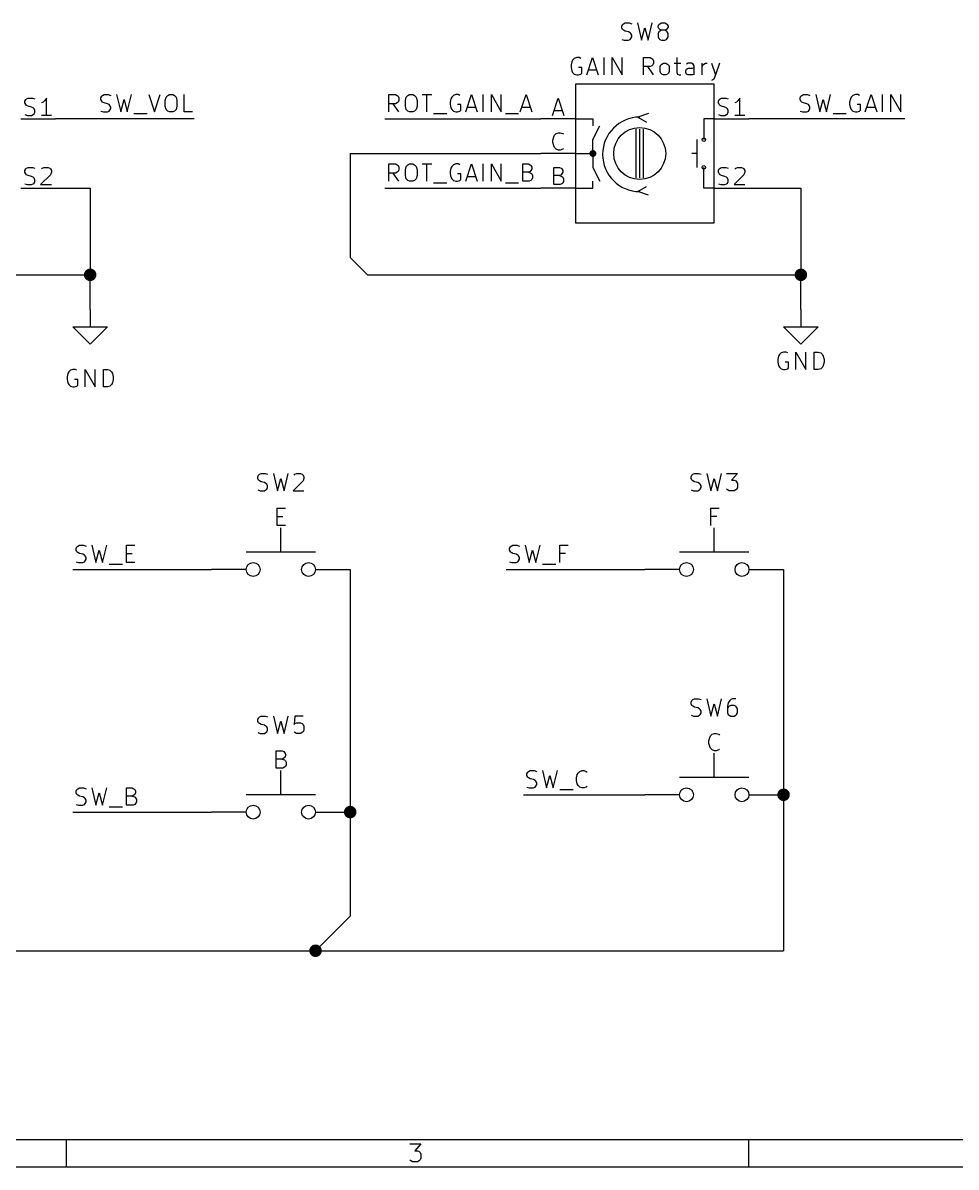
# Model space of a CAD drawing. Extents: x 0.4 to 11.3, y -7.9 to -0.4.
# Drawn here: x 4.206 to 6.898, y -7.874 to -4.573 of the extents above; entities that cross this region are included whole.
import ezdxf

# ---------------------------------------------------------------- set-up
doc = ezdxf.new("R2010")
doc.units = 0
doc.header["$MEASUREMENT"] = 0
for name, color, linetype in [('CYAN2', 4, 'CONTINUOUS'), ('GRAY1', 251, 'CONTINUOUS'), ('GREEN3', 91, 'CONTINUOUS'), ('LYELLOW', 51, 'CONTINUOUS'), ('RED2', 1, 'CONTINUOUS'), ('RED3', 11, 'CONTINUOUS')]:
    doc.layers.add(name, color=color, linetype=linetype)

msp = doc.modelspace()

# ---------------------------------------------------------------- linework, layer by layer
at = {"layer": 'CYAN2', "linetype": 'CONTINUOUS'}
for p, q in [((5.93333, -4.58265), (5.93571, -4.57789)), ((5.93333, -4.58742), (5.93333, -4.58265)), ((5.93571, -4.59218), (5.93333, -4.58742)), ((5.93571, -4.57789), (5.93809, -4.57551)), ((5.93809, -4.57551), (5.94286, -4.57313)), ((5.94286, -4.57313), (5.95476, -4.57313)), ((5.95476, -4.57313), (5.96191, -4.57551)), ((5.97857, -4.57313), (5.99048, -4.62313)), ((5.99048, -4.62313), (6, -4.58742)), ((6, -4.58742), (6.00952, -4.62313)), ((6.00952, -4.62313), (6.02143, -4.57313)), ((6.03809, -4.58265), (6.04047, -4.57789)), ((6.03809, -4.58504), (6.03809, -4.58265)), ((6.04047, -4.5898), (6.03809, -4.58504)), ((6.04047, -4.57789), (6.04285, -4.57551)), ((6.04285, -4.57551), (6.04762, -4.57313)), ((6.04762, -4.57313), (6.05714, -4.57313)), ((6.05714, -4.57313), (6.0619, -4.57551)), ((6.0619, -4.57551), (6.06428, -4.57789)), ((6.06428, -4.57789), (6.06667, -4.58265)), ((6.06667, -4.58504), (6.06428, -4.5898)), ((6.06667, -4.58265), (6.06667, -4.58504)), ((5.93333, -4.62075), (5.94048, -4.62313)), ((5.93809, -4.59456), (5.93571, -4.59218)), ((5.94286, -4.59694), (5.93809, -4.59456)), ((5.95238, -4.59932), (5.94286, -4.59694)), ((5.95714, -4.6017), (5.95238, -4.59932)), ((5.95238, -4.62313), (5.95714, -4.62075)), ((5.95952, -4.60408), (5.95714, -4.6017)), ((5.95714, -4.62075), (5.95952, -4.61837)), ((5.96191, -4.60885), (5.95952, -4.60408)), ((5.95952, -4.61837), (5.96191, -4.61361)), ((5.96191, -4.61361), (5.96191, -4.60885)), ((6.04047, -4.59932), (6.03809, -4.60408)), ((6.03809, -4.60408), (6.03809, -4.61361)), ((6.03809, -4.61361), (6.04047, -4.61837)), ((6.04285, -4.59218), (6.04047, -4.5898)), ((6.04285, -4.59694), (6.04047, -4.59932)), ((6.04047, -4.61837), (6.04285, -4.62075)), ((6.04762, -4.59456), (6.04285, -4.59218)), ((6.04762, -4.59456), (6.04285, -4.59694)), ((6.04285, -4.62075), (6.04762, -4.62313)), ((6.05714, -4.59456), (6.04762, -4.59456)), ((6.0619, -4.59218), (6.05714, -4.59456)), ((6.0619, -4.59694), (6.05714, -4.59456)), ((6.05714, -4.62313), (6.0619, -4.62075)), ((6.06428, -4.5898), (6.0619, -4.59218)), ((6.06428, -4.59932), (6.0619, -4.59694)), ((6.0619, -4.62075), (6.06428, -4.61837)), ((6.06667, -4.60408), (6.06428, -4.59932)), ((6.06428, -4.61837), (6.06667, -4.61361)), ((6.06667, -4.61361), (6.06667, -4.60408)), ((5.94048, -4.62313), (5.95238, -4.62313)), ((6.04762, -4.62313), (6.05714, -4.62313)), ((5.78928, -4.68504), (5.78691, -4.69456)), ((5.79167, -4.68028), (5.78928, -4.68504)), ((5.79643, -4.67551), (5.79167, -4.68028)), ((5.80357, -4.67313), (5.79643, -4.67551)), ((5.81071, -4.67313), (5.80357, -4.67313)), ((5.81548, -4.67551), (5.81071, -4.67313)), ((5.83214, -4.72313), (5.84881, -4.67313)), ((5.84881, -4.67313), (5.86548, -4.72313)), ((5.88214, -4.72313), (5.88214, -4.67313)), ((5.90595, -4.72313), (5.90595, -4.67313)), ((5.90595, -4.67313), (5.93452, -4.72313)), ((5.93452, -4.72313), (5.93452, -4.67313)), ((5.99643, -4.72313), (5.99643, -4.67313)), ((5.99643, -4.67313), (6.01548, -4.67313)), ((6.01548, -4.67313), (6.02024, -4.67551)), ((6.02024, -4.67551), (6.02262, -4.67789)), ((6.02262, -4.67789), (6.025, -4.68265)), ((6.025, -4.68265), (6.025, -4.6898)), ((6.09167, -4.67313), (6.09167, -4.71599)), ((5.78691, -4.69456), (5.78691, -4.7017)), ((5.78691, -4.7017), (5.78928, -4.71122)), ((5.78928, -4.71122), (5.79167, -4.71599)), ((5.79167, -4.71599), (5.79643, -4.72075)), ((5.81785, -4.7017), (5.80833, -4.7017)), ((5.81548, -4.72075), (5.81785, -4.71837)), ((5.81785, -4.71837), (5.81785, -4.7017)), ((5.83691, -4.70885), (5.86071, -4.70885)), ((6.01548, -4.69932), (5.99643, -4.69932)), ((6.025, -4.72313), (6.00833, -4.69932)), ((6.02024, -4.69694), (6.01548, -4.69932)), ((6.02262, -4.69456), (6.02024, -4.69694)), ((6.025, -4.6898), (6.02262, -4.69456)), ((6.04405, -4.69932), (6.04643, -4.69456)), ((6.04405, -4.71361), (6.04405, -4.69932)), ((6.04643, -4.71837), (6.04405, -4.71361)), ((6.04643, -4.69456), (6.04881, -4.69218)), ((6.04881, -4.72075), (6.04643, -4.71837)), ((6.04881, -4.69218), (6.05357, -4.6898)), ((6.05357, -4.6898), (6.06072, -4.6898)), ((6.06072, -4.6898), (6.06548, -4.69218)), ((6.06548, -4.69218), (6.06786, -4.69456)), ((6.06786, -4.71837), (6.06548, -4.72075)), ((6.06786, -4.69456), (6.07024, -4.69932)), ((6.07024, -4.71361), (6.06786, -4.71837)), ((6.07024, -4.69932), (6.07024, -4.71361)), ((6.08452, -4.6898), (6.10357, -4.6898)), ((6.09167, -4.71599), (6.09405, -4.72075)), ((6.11786, -4.71122), (6.12024, -4.70646)), ((6.11786, -4.71599), (6.11786, -4.71122)), ((6.12024, -4.72075), (6.11786, -4.71599)), ((6.125, -4.6898), (6.12024, -4.69218)), ((6.12024, -4.70646), (6.125, -4.70408)), ((6.13452, -4.6898), (6.125, -4.6898)), ((6.125, -4.70408), (6.13691, -4.70408)), ((6.13928, -4.69218), (6.13452, -4.6898)), ((6.13691, -4.70408), (6.14167, -4.7017)), ((6.14167, -4.69694), (6.13928, -4.69218)), ((6.14167, -4.72313), (6.14167, -4.69694)), ((6.16547, -4.72313), (6.16547, -4.6898)), ((6.16547, -4.69932), (6.16785, -4.69456)), ((6.16785, -4.69456), (6.17024, -4.69218)), ((6.17024, -4.69218), (6.175, -4.6898)), ((6.175, -4.6898), (6.17976, -4.6898)), ((6.19167, -4.6898), (6.20357, -4.72313)), ((6.21547, -4.6898), (6.20357, -4.72313)), ((5.79643, -4.72075), (5.80357, -4.72313)), ((5.80357, -4.72313), (5.80833, -4.72313)), ((5.80833, -4.72313), (5.81548, -4.72075)), ((6.05357, -4.72313), (6.04881, -4.72075)), ((6.06072, -4.72313), (6.05357, -4.72313)), ((6.06548, -4.72075), (6.06072, -4.72313)), ((6.09405, -4.72075), (6.09881, -4.72313)), ((6.09881, -4.72313), (6.10357, -4.72313)), ((6.125, -4.72313), (6.12024, -4.72075)), ((6.13691, -4.72313), (6.125, -4.72313)), ((6.14167, -4.72075), (6.13691, -4.72313)), ((6.19643, -4.73742), (6.19167, -4.7398)), ((6.19881, -4.73504), (6.19643, -4.73742)), ((6.20357, -4.72313), (6.19881, -4.73504)), ((6.38571, -5.53504), (6.38333, -5.54456)), ((6.38333, -5.54456), (6.38333, -5.5517)), ((6.38809, -5.53028), (6.38571, -5.53504)), ((6.39286, -5.52551), (6.38809, -5.53028)), ((6.4, -5.52313), (6.39286, -5.52551)), ((6.40714, -5.52313), (6.4, -5.52313)), ((6.41191, -5.52551), (6.40714, -5.52313)), ((6.43571, -5.57313), (6.43571, -5.52313)), ((6.43571, -5.52313), (6.46428, -5.57313)), ((6.46428, -5.57313), (6.46428, -5.52313)), ((6.48809, -5.57313), (6.48809, -5.52313)), ((6.48809, -5.52313), (6.5, -5.52313)), ((6.5, -5.52313), (6.50714, -5.52551)), ((6.50714, -5.52551), (6.51191, -5.53028)), ((6.51191, -5.53028), (6.51429, -5.53504)), ((6.51429, -5.53504), (6.51667, -5.54456)), ((6.51667, -5.54456), (6.51667, -5.5517)), ((4.34286, -5.57551), (4.33809, -5.58028)), ((4.35, -5.57313), (4.34286, -5.57551)), ((4.35714, -5.57313), (4.35, -5.57313)), ((4.36191, -5.57551), (4.35714, -5.57313)), ((4.38571, -5.62313), (4.38571, -5.57313)), ((4.38571, -5.57313), (4.41428, -5.62313)), ((4.41428, -5.62313), (4.41428, -5.57313)), ((4.43809, -5.62313), (4.43809, -5.57313)), ((4.43809, -5.57313), (4.45, -5.57313)), ((4.45, -5.57313), (4.45714, -5.57551)), ((4.45714, -5.57551), (4.46191, -5.58028)), ((6.38333, -5.5517), (6.38571, -5.56122)), ((6.38571, -5.56122), (6.38809, -5.56599)), ((6.38809, -5.56599), (6.39286, -5.57075)), ((6.39286, -5.57075), (6.4, -5.57313)), ((6.4, -5.57313), (6.40476, -5.57313)), ((6.41428, -5.5517), (6.40476, -5.5517)), ((6.40476, -5.57313), (6.41191, -5.57075)), ((6.41191, -5.57075), (6.41428, -5.56837)), ((6.41428, -5.56837), (6.41428, -5.5517)), ((6.5, -5.57313), (6.48809, -5.57313)), ((6.50714, -5.57075), (6.5, -5.57313)), ((6.51191, -5.56599), (6.50714, -5.57075)), ((6.51429, -5.56122), (6.51191, -5.56599)), ((6.51667, -5.5517), (6.51429, -5.56122)), ((4.33571, -5.58504), (4.33333, -5.59456)), ((4.33333, -5.59456), (4.33333, -5.6017)), ((4.33333, -5.6017), (4.33571, -5.61122)), ((4.33809, -5.58028), (4.33571, -5.58504)), ((4.33571, -5.61122), (4.33809, -5.61599)), ((4.36428, -5.6017), (4.35476, -5.6017)), ((4.36428, -5.61837), (4.36428, -5.6017)), ((4.46191, -5.58028), (4.46429, -5.58504)), ((4.46429, -5.61122), (4.46191, -5.61599)), ((4.46429, -5.58504), (4.46667, -5.59456)), ((4.46667, -5.6017), (4.46429, -5.61122)), ((4.46667, -5.59456), (4.46667, -5.6017)), ((4.33809, -5.61599), (4.34286, -5.62075)), ((4.34286, -5.62075), (4.35, -5.62313)), ((4.35, -5.62313), (4.35476, -5.62313)), ((4.35476, -5.62313), (4.36191, -5.62075)), ((4.36191, -5.62075), (4.36428, -5.61837)), ((4.45, -5.62313), (4.43809, -5.62313)), ((4.45714, -5.62075), (4.45, -5.62313)), ((4.46191, -5.61599), (4.45714, -5.62075)), ((4.88571, -5.87789), (4.88809, -5.87551)), ((4.88809, -5.87551), (4.89286, -5.87313)), ((4.89286, -5.87313), (4.90476, -5.87313)), ((4.90476, -5.87313), (4.91191, -5.87551)), ((4.92857, -5.87313), (4.94048, -5.92313)), ((4.95952, -5.92313), (4.97143, -5.87313)), ((4.98809, -5.87789), (4.99047, -5.87551)), ((4.99047, -5.87551), (4.99524, -5.87313)), ((4.99524, -5.87313), (5.00714, -5.87313)), ((5.00714, -5.87313), (5.0119, -5.87551)), ((5.0119, -5.87551), (5.01428, -5.87789)), ((6.13571, -5.87789), (6.13809, -5.87551)), ((6.13809, -5.87551), (6.14286, -5.87313)), ((6.14286, -5.87313), (6.15476, -5.87313)), ((6.15476, -5.87313), (6.16191, -5.87551)), ((6.17857, -5.87313), (6.19048, -5.92313)), ((6.20952, -5.92313), (6.22143, -5.87313)), ((6.23571, -5.87313), (6.26667, -5.87313)), ((6.26667, -5.87313), (6.25, -5.89218)), ((4.88333, -5.88265), (4.88571, -5.87789)), ((4.88333, -5.88742), (4.88333, -5.88265)), ((4.88571, -5.89218), (4.88333, -5.88742)), ((4.88809, -5.89456), (4.88571, -5.89218)), ((4.89286, -5.89694), (4.88809, -5.89456)), ((4.90238, -5.89932), (4.89286, -5.89694)), ((4.90714, -5.9017), (4.90238, -5.89932)), ((4.90952, -5.90408), (4.90714, -5.9017)), ((4.91191, -5.90885), (4.90952, -5.90408)), ((4.91191, -5.91361), (4.91191, -5.90885)), ((4.94048, -5.92313), (4.95, -5.88742)), ((4.95, -5.88742), (4.95952, -5.92313)), ((5.01428, -5.89456), (4.98571, -5.92313)), ((5.01428, -5.87789), (5.01667, -5.88265)), ((5.01667, -5.88742), (5.01428, -5.89456)), ((5.01667, -5.88265), (5.01667, -5.88742)), ((6.13333, -5.88265), (6.13571, -5.87789)), ((6.13333, -5.88742), (6.13333, -5.88265)), ((6.13571, -5.89218), (6.13333, -5.88742)), ((6.13809, -5.89456), (6.13571, -5.89218)), ((6.14286, -5.89694), (6.13809, -5.89456)), ((6.15238, -5.89932), (6.14286, -5.89694)), ((6.15714, -5.9017), (6.15238, -5.89932)), ((6.15952, -5.90408), (6.15714, -5.9017)), ((6.16191, -5.90885), (6.15952, -5.90408)), ((6.16191, -5.91361), (6.16191, -5.90885)), ((6.19048, -5.92313), (6.2, -5.88742)), ((6.2, -5.88742), (6.20952, -5.92313)), ((6.25, -5.89218), (6.25714, -5.89218)), ((6.25714, -5.89218), (6.2619, -5.89456)), ((6.2619, -5.89456), (6.26428, -5.89694)), ((6.26428, -5.89694), (6.26667, -5.9017)), ((6.26667, -5.9017), (6.26667, -5.91361)), ((4.88333, -5.92075), (4.89048, -5.92313)), ((4.89048, -5.92313), (4.90238, -5.92313)), ((4.90238, -5.92313), (4.90714, -5.92075)), ((4.90714, -5.92075), (4.90952, -5.91837)), ((4.90952, -5.91837), (4.91191, -5.91361)), ((4.98571, -5.92313), (5.01667, -5.92313)), ((6.13333, -5.92075), (6.14048, -5.92313)), ((6.14048, -5.92313), (6.15238, -5.92313)), ((6.15238, -5.92313), (6.15714, -5.92075)), ((6.15714, -5.92075), (6.15952, -5.91837)), ((6.15952, -5.91837), (6.16191, -5.91361)), ((6.23809, -5.92075), (6.23571, -5.91837)), ((6.24285, -5.92313), (6.23809, -5.92075)), ((6.25714, -5.92313), (6.24285, -5.92313)), ((6.2619, -5.92075), (6.25714, -5.92313)), ((6.26428, -5.91837), (6.2619, -5.92075)), ((6.26667, -5.91361), (6.26428, -5.91837)), ((4.93928, -6.02313), (4.93928, -5.97313)), ((4.93928, -5.97313), (4.96309, -5.97313)), ((6.19047, -6.02313), (6.19047, -5.97313)), ((6.19047, -5.97313), (6.21428, -5.97313)), ((4.93928, -5.99694), (4.95595, -5.99694)), ((6.20714, -5.99694), (6.19047, -5.99694)), ((4.96309, -6.02313), (4.93928, -6.02313)), ((6.13333, -6.53265), (6.13571, -6.52789)), ((6.13333, -6.53742), (6.13333, -6.53265)), ((6.13571, -6.52789), (6.13809, -6.52551)), ((6.13809, -6.52551), (6.14286, -6.52313)), ((6.14286, -6.52313), (6.15476, -6.52313)), ((6.15476, -6.52313), (6.16191, -6.52551)), ((6.17857, -6.52313), (6.19048, -6.57313)), ((6.20952, -6.57313), (6.22143, -6.52313)), ((6.24047, -6.53504), (6.23809, -6.54456)), ((6.24524, -6.52789), (6.24047, -6.53504)), ((6.24762, -6.52551), (6.24524, -6.52789)), ((6.25238, -6.52313), (6.24762, -6.52551)), ((6.2619, -6.52313), (6.25238, -6.52313)), ((6.13571, -6.54218), (6.13333, -6.53742)), ((6.13809, -6.54456), (6.13571, -6.54218)), ((6.14286, -6.54694), (6.13809, -6.54456)), ((6.15238, -6.54932), (6.14286, -6.54694)), ((6.15714, -6.5517), (6.15238, -6.54932)), ((6.15952, -6.55408), (6.15714, -6.5517)), ((6.15714, -6.57075), (6.15952, -6.56837)), ((6.16191, -6.55885), (6.15952, -6.55408)), ((6.15952, -6.56837), (6.16191, -6.56361)), ((6.16191, -6.56361), (6.16191, -6.55885)), ((6.19048, -6.57313), (6.2, -6.53742)), ((6.2, -6.53742), (6.20952, -6.57313)), ((6.23809, -6.54456), (6.23809, -6.56361)), ((6.24047, -6.54694), (6.23809, -6.5517)), ((6.23809, -6.56361), (6.24047, -6.56837)), ((6.24285, -6.54456), (6.24047, -6.54694)), ((6.24047, -6.56837), (6.24285, -6.57075)), ((6.24762, -6.54218), (6.24285, -6.54456)), ((6.25714, -6.54218), (6.24762, -6.54218)), ((6.2619, -6.54456), (6.25714, -6.54218)), ((6.26428, -6.54694), (6.2619, -6.54456)), ((6.2619, -6.57075), (6.26428, -6.56837)), ((6.26667, -6.5517), (6.26428, -6.54694)), ((6.26428, -6.56837), (6.26667, -6.56361)), ((6.26667, -6.56361), (6.26667, -6.5517)), ((4.88333, -6.58265), (4.88571, -6.57789)), ((4.88333, -6.58742), (4.88333, -6.58265)), ((4.88571, -6.59218), (4.88333, -6.58742)), ((4.88571, -6.57789), (4.88809, -6.57551)), ((4.88809, -6.59456), (4.88571, -6.59218)), ((4.88809, -6.57551), (4.89286, -6.57313)), ((4.89286, -6.59694), (4.88809, -6.59456)), ((4.89286, -6.57313), (4.90476, -6.57313)), ((4.90238, -6.59932), (4.89286, -6.59694)), ((4.90714, -6.6017), (4.90238, -6.59932)), ((4.90476, -6.57313), (4.91191, -6.57551)), ((4.90952, -6.60408), (4.90714, -6.6017)), ((4.92857, -6.57313), (4.94048, -6.62313)), ((4.94048, -6.62313), (4.95, -6.58742)), ((4.95, -6.58742), (4.95952, -6.62313)), ((4.95952, -6.62313), (4.97143, -6.57313)), ((4.99047, -6.57313), (4.98809, -6.59694)), ((4.98809, -6.59694), (4.99047, -6.59456)), ((5.01428, -6.57313), (4.99047, -6.57313)), ((4.99047, -6.59456), (4.99524, -6.59218)), ((4.99524, -6.59218), (5.00714, -6.59218)), ((5.00714, -6.59218), (5.0119, -6.59456)), ((5.0119, -6.59456), (5.01428, -6.59694)), ((5.01428, -6.59694), (5.01667, -6.6017)), ((5.01667, -6.6017), (5.01667, -6.61361)), ((6.13333, -6.57075), (6.14048, -6.57313)), ((6.14048, -6.57313), (6.15238, -6.57313)), ((6.15238, -6.57313), (6.15714, -6.57075)), ((6.24285, -6.57075), (6.24762, -6.57313)), ((6.24762, -6.57313), (6.25714, -6.57313)), ((6.25714, -6.57313), (6.2619, -6.57075)), ((4.88333, -6.62075), (4.89048, -6.62313)), ((4.89048, -6.62313), (4.90238, -6.62313)), ((4.90238, -6.62313), (4.90714, -6.62075)), ((4.90714, -6.62075), (4.90952, -6.61837)), ((4.91191, -6.60885), (4.90952, -6.60408)), ((4.90952, -6.61837), (4.91191, -6.61361)), ((4.91191, -6.61361), (4.91191, -6.60885)), ((4.99047, -6.62075), (4.98809, -6.61837)), ((4.99524, -6.62313), (4.99047, -6.62075)), ((5.00714, -6.62313), (4.99524, -6.62313)), ((5.0119, -6.62075), (5.00714, -6.62313)), ((5.01428, -6.61837), (5.0119, -6.62075)), ((5.01667, -6.61361), (5.01428, -6.61837)), ((6.18452, -6.64456), (6.1869, -6.63504)), ((6.1869, -6.63504), (6.18928, -6.63028)), ((6.18928, -6.63028), (6.19405, -6.62551)), ((6.19405, -6.62551), (6.20119, -6.62313)), ((6.20119, -6.62313), (6.20595, -6.62313)), ((6.20595, -6.62313), (6.21309, -6.62551)), ((6.21309, -6.62551), (6.21547, -6.62789)), ((6.18452, -6.6517), (6.18452, -6.64456)), ((6.1869, -6.66122), (6.18452, -6.6517)), ((6.18928, -6.66599), (6.1869, -6.66122)), ((6.19405, -6.67075), (6.18928, -6.66599)), ((4.9369, -6.72313), (4.9369, -6.67313)), ((4.9369, -6.67313), (4.95357, -6.67313)), ((4.95357, -6.69694), (4.9369, -6.69694)), ((4.95357, -6.67313), (4.95833, -6.67551)), ((4.95833, -6.69456), (4.95357, -6.69694)), ((4.95357, -6.69694), (4.96071, -6.69932)), ((4.95833, -6.67551), (4.96071, -6.67789)), ((4.96071, -6.69218), (4.95833, -6.69456)), ((4.96071, -6.67789), (4.96309, -6.68265)), ((4.96309, -6.68742), (4.96071, -6.69218)), ((4.96071, -6.69932), (4.96309, -6.7017)), ((4.96309, -6.68265), (4.96309, -6.68742)), ((6.20119, -6.67313), (6.19405, -6.67075)), ((6.20595, -6.67313), (6.20119, -6.67313)), ((6.21309, -6.67075), (6.20595, -6.67313)), ((6.21547, -6.66837), (6.21309, -6.67075)), ((4.95595, -6.72313), (4.9369, -6.72313)), ((4.96071, -6.72075), (4.95595, -6.72313)), ((4.96309, -6.71837), (4.96071, -6.72075)), ((4.96309, -6.7017), (4.96547, -6.70646)), ((4.96547, -6.71361), (4.96309, -6.71837)), ((4.96547, -6.70646), (4.96547, -6.71361))]:
    msp.add_line(p, q, dxfattribs=at)
at = {"layer": 'GRAY1', "linetype": 'CONTINUOUS'}
for p, q in [((4.43095, -4.78965), (4.43333, -4.78489)), ((4.43333, -4.78489), (4.43571, -4.78251)), ((4.43571, -4.78251), (4.44048, -4.78013)), ((4.44048, -4.78013), (4.45238, -4.78013)), ((4.45238, -4.78013), (4.45952, -4.78251)), ((4.47619, -4.78013), (4.48809, -4.83013)), ((4.50714, -4.83013), (4.51905, -4.78013)), ((4.56904, -4.78013), (4.58571, -4.83013)), ((4.58571, -4.83013), (4.60238, -4.78013)), ((4.61904, -4.78727), (4.62381, -4.78251)), ((4.62381, -4.78251), (4.62857, -4.78013)), ((4.62857, -4.78013), (4.63809, -4.78013)), ((4.63809, -4.78013), (4.64285, -4.78251)), ((4.64285, -4.78251), (4.64761, -4.78727)), ((4.67143, -4.83013), (4.67143, -4.78013)), ((5.2619, -4.83013), (5.2619, -4.78013)), ((5.2619, -4.78013), (5.28095, -4.78013)), ((5.28095, -4.78013), (5.28571, -4.78251)), ((5.28571, -4.78251), (5.28809, -4.78489)), ((5.28809, -4.78489), (5.29047, -4.78965)), ((5.3119, -4.78727), (5.31667, -4.78251)), ((5.31667, -4.78251), (5.32143, -4.78013)), ((5.32143, -4.78013), (5.33095, -4.78013)), ((5.33095, -4.78013), (5.33571, -4.78251)), ((5.33571, -4.78251), (5.34047, -4.78727)), ((5.35714, -4.78013), (5.38571, -4.78013)), ((5.37143, -4.83013), (5.37143, -4.78013)), ((5.44762, -4.78251), (5.44285, -4.78727)), ((5.45476, -4.78013), (5.44762, -4.78251)), ((5.4619, -4.78013), (5.45476, -4.78013)), ((5.46667, -4.78251), (5.4619, -4.78013)), ((5.48333, -4.83013), (5.5, -4.78013)), ((5.5, -4.78013), (5.51667, -4.83013)), ((5.53333, -4.83013), (5.53333, -4.78013)), ((5.55714, -4.83013), (5.55714, -4.78013)), ((5.55714, -4.78013), (5.58571, -4.83013)), ((5.58571, -4.83013), (5.58571, -4.78013)), ((5.64048, -4.83013), (5.65714, -4.78013)), ((5.65714, -4.78013), (5.67381, -4.83013)), ((6.44762, -4.78965), (6.45, -4.78489)), ((6.45, -4.78489), (6.45238, -4.78251)), ((6.45238, -4.78251), (6.45714, -4.78013)), ((6.45714, -4.78013), (6.46904, -4.78013)), ((6.46904, -4.78013), (6.47619, -4.78251)), ((6.49285, -4.78013), (6.50476, -4.83013)), ((6.52381, -4.83013), (6.53571, -4.78013)), ((6.6, -4.78251), (6.59523, -4.78727)), ((6.60714, -4.78013), (6.6, -4.78251)), ((6.61428, -4.78013), (6.60714, -4.78013)), ((6.61904, -4.78251), (6.61428, -4.78013)), ((6.63571, -4.83013), (6.65237, -4.78013)), ((6.65237, -4.78013), (6.66904, -4.83013)), ((6.68571, -4.83013), (6.68571, -4.78013)), ((6.70952, -4.83013), (6.70952, -4.78013)), ((6.70952, -4.78013), (6.73809, -4.83013)), ((6.73809, -4.83013), (6.73809, -4.78013)), ((4.43095, -4.79441), (4.43095, -4.78965)), ((4.43333, -4.79917), (4.43095, -4.79441)), ((4.43571, -4.80156), (4.43333, -4.79917)), ((4.44048, -4.80394), (4.43571, -4.80156)), ((4.45, -4.80632), (4.44048, -4.80394)), ((4.45476, -4.8087), (4.45, -4.80632)), ((4.45714, -4.81108), (4.45476, -4.8087)), ((4.45952, -4.81584), (4.45714, -4.81108)), ((4.45952, -4.8206), (4.45952, -4.81584)), ((4.48809, -4.83013), (4.49762, -4.79441)), ((4.49762, -4.79441), (4.50714, -4.83013)), ((4.61667, -4.7968), (4.61904, -4.78727)), ((4.61667, -4.81346), (4.61667, -4.7968)), ((4.61904, -4.82298), (4.61667, -4.81346)), ((4.64761, -4.78727), (4.65, -4.7968)), ((4.65, -4.81346), (4.64761, -4.82298)), ((4.65, -4.7968), (4.65, -4.81346)), ((5.28095, -4.80632), (5.2619, -4.80632)), ((5.29047, -4.83013), (5.27381, -4.80632)), ((5.28571, -4.80394), (5.28095, -4.80632)), ((5.28809, -4.80156), (5.28571, -4.80394)), ((5.29047, -4.7968), (5.28809, -4.80156)), ((5.29047, -4.78965), (5.29047, -4.7968)), ((5.30952, -4.7968), (5.3119, -4.78727)), ((5.30952, -4.81346), (5.30952, -4.7968)), ((5.3119, -4.82298), (5.30952, -4.81346)), ((5.34047, -4.78727), (5.34285, -4.7968)), ((5.34285, -4.81346), (5.34047, -4.82298)), ((5.34285, -4.7968), (5.34285, -4.81346)), ((5.44047, -4.79203), (5.43809, -4.80156)), ((5.43809, -4.80156), (5.43809, -4.8087)), ((5.43809, -4.8087), (5.44047, -4.81822)), ((5.44285, -4.78727), (5.44047, -4.79203)), ((5.44047, -4.81822), (5.44285, -4.82298)), ((5.46904, -4.8087), (5.45952, -4.8087)), ((5.46904, -4.82537), (5.46904, -4.8087)), ((5.48809, -4.81584), (5.5119, -4.81584)), ((5.64524, -4.81584), (5.66905, -4.81584)), ((6.44762, -4.79441), (6.44762, -4.78965)), ((6.45, -4.79917), (6.44762, -4.79441)), ((6.45238, -4.80156), (6.45, -4.79917)), ((6.45714, -4.80394), (6.45238, -4.80156)), ((6.46667, -4.80632), (6.45714, -4.80394)), ((6.47143, -4.8087), (6.46667, -4.80632)), ((6.47381, -4.81108), (6.47143, -4.8087)), ((6.47619, -4.81584), (6.47381, -4.81108)), ((6.47619, -4.8206), (6.47619, -4.81584)), ((6.50476, -4.83013), (6.51428, -4.79441)), ((6.51428, -4.79441), (6.52381, -4.83013)), ((6.59285, -4.79203), (6.59047, -4.80156)), ((6.59047, -4.80156), (6.59047, -4.8087)), ((6.59047, -4.8087), (6.59285, -4.81822)), ((6.59523, -4.78727), (6.59285, -4.79203)), ((6.59285, -4.81822), (6.59523, -4.82298)), ((6.62142, -4.8087), (6.6119, -4.8087)), ((6.62142, -4.82537), (6.62142, -4.8087)), ((6.64047, -4.81584), (6.66428, -4.81584)), ((4.43095, -4.82775), (4.43809, -4.83013)), ((4.43809, -4.83013), (4.45, -4.83013)), ((4.45, -4.83013), (4.45476, -4.82775)), ((4.45476, -4.82775), (4.45714, -4.82537)), ((4.45714, -4.82537), (4.45952, -4.8206)), ((4.52619, -4.83489), (4.56428, -4.83489)), ((4.62381, -4.82775), (4.61904, -4.82298)), ((4.62857, -4.83013), (4.62381, -4.82775)), ((4.63809, -4.83013), (4.62857, -4.83013)), ((4.64285, -4.82775), (4.63809, -4.83013)), ((4.64761, -4.82298), (4.64285, -4.82775)), ((4.69524, -4.83013), (4.67143, -4.83013)), ((5.31667, -4.82775), (5.3119, -4.82298)), ((5.32143, -4.83013), (5.31667, -4.82775)), ((5.33095, -4.83013), (5.32143, -4.83013)), ((5.33571, -4.82775), (5.33095, -4.83013)), ((5.34047, -4.82298), (5.33571, -4.82775)), ((5.39048, -4.83489), (5.42857, -4.83489)), ((5.44285, -4.82298), (5.44762, -4.82775)), ((5.44762, -4.82775), (5.45476, -4.83013)), ((5.45476, -4.83013), (5.45952, -4.83013)), ((5.45952, -4.83013), (5.46667, -4.82775)), ((5.46667, -4.82775), (5.46904, -4.82537)), ((5.59762, -4.83489), (5.63572, -4.83489)), ((6.44762, -4.82775), (6.45476, -4.83013)), ((6.45476, -4.83013), (6.46667, -4.83013)), ((6.46667, -4.83013), (6.47143, -4.82775)), ((6.47143, -4.82775), (6.47381, -4.82537)), ((6.47381, -4.82537), (6.47619, -4.8206)), ((6.54285, -4.83489), (6.58095, -4.83489)), ((6.59523, -4.82298), (6.6, -4.82775)), ((6.6, -4.82775), (6.60714, -4.83013)), ((6.60714, -4.83013), (6.6119, -4.83013)), ((6.6119, -4.83013), (6.61904, -4.82775)), ((6.61904, -4.82775), (6.62142, -4.82537)), ((5.2619, -5.03013), (5.2619, -4.98013)), ((5.2619, -4.98013), (5.28095, -4.98013)), ((5.28095, -4.98013), (5.28571, -4.98251)), ((5.28571, -4.98251), (5.28809, -4.98489)), ((5.3119, -4.98727), (5.31667, -4.98251)), ((5.31667, -4.98251), (5.32143, -4.98013)), ((5.32143, -4.98013), (5.33095, -4.98013)), ((5.33095, -4.98013), (5.33571, -4.98251)), ((5.33571, -4.98251), (5.34047, -4.98727)), ((5.35714, -4.98013), (5.38571, -4.98013)), ((5.37143, -5.03013), (5.37143, -4.98013)), ((5.44762, -4.98251), (5.44285, -4.98727)), ((5.45476, -4.98013), (5.44762, -4.98251)), ((5.4619, -4.98013), (5.45476, -4.98013)), ((5.46667, -4.98251), (5.4619, -4.98013)), ((5.48333, -5.03013), (5.5, -4.98013)), ((5.5, -4.98013), (5.51667, -5.03013)), ((5.53333, -5.03013), (5.53333, -4.98013)), ((5.55714, -5.03013), (5.55714, -4.98013)), ((5.55714, -4.98013), (5.58571, -5.03013)), ((5.58571, -5.03013), (5.58571, -4.98013)), ((5.64762, -5.03013), (5.64762, -4.98013)), ((5.64762, -4.98013), (5.66429, -4.98013)), ((5.66429, -4.98013), (5.66905, -4.98251)), ((5.66905, -4.98251), (5.67143, -4.98489)), ((5.28095, -5.00632), (5.2619, -5.00632)), ((5.29047, -5.03013), (5.27381, -5.00632)), ((5.28571, -5.00394), (5.28095, -5.00632)), ((5.28809, -5.00156), (5.28571, -5.00394)), ((5.28809, -4.98489), (5.29047, -4.98965)), ((5.29047, -4.9968), (5.28809, -5.00156)), ((5.29047, -4.98965), (5.29047, -4.9968)), ((5.30952, -4.9968), (5.3119, -4.98727)), ((5.30952, -5.01346), (5.30952, -4.9968)), ((5.3119, -5.02298), (5.30952, -5.01346)), ((5.34047, -4.98727), (5.34285, -4.9968)), ((5.34285, -5.01346), (5.34047, -5.02298)), ((5.34285, -4.9968), (5.34285, -5.01346)), ((5.44047, -4.99203), (5.43809, -5.00156)), ((5.43809, -5.00156), (5.43809, -5.0087)), ((5.43809, -5.0087), (5.44047, -5.01822)), ((5.44285, -4.98727), (5.44047, -4.99203)), ((5.46904, -5.0087), (5.45952, -5.0087)), ((5.46904, -5.02537), (5.46904, -5.0087)), ((5.48809, -5.01584), (5.5119, -5.01584)), ((5.66429, -5.00394), (5.64762, -5.00394)), ((5.66905, -5.00156), (5.66429, -5.00394)), ((5.66429, -5.00394), (5.67143, -5.00632)), ((5.67143, -4.99917), (5.66905, -5.00156)), ((5.67143, -4.98489), (5.67381, -4.98965)), ((5.67381, -4.99441), (5.67143, -4.99917)), ((5.67143, -5.00632), (5.67381, -5.0087)), ((5.67381, -4.98965), (5.67381, -4.99441)), ((5.67381, -5.0087), (5.67619, -5.01346)), ((5.67619, -5.01346), (5.67619, -5.0206)), ((5.31667, -5.02775), (5.3119, -5.02298)), ((5.32143, -5.03013), (5.31667, -5.02775)), ((5.33095, -5.03013), (5.32143, -5.03013)), ((5.33571, -5.02775), (5.33095, -5.03013)), ((5.34047, -5.02298), (5.33571, -5.02775)), ((5.39048, -5.03489), (5.42857, -5.03489)), ((5.44047, -5.01822), (5.44285, -5.02298)), ((5.44285, -5.02298), (5.44762, -5.02775)), ((5.44762, -5.02775), (5.45476, -5.03013)), ((5.45476, -5.03013), (5.45952, -5.03013)), ((5.45952, -5.03013), (5.46667, -5.02775)), ((5.46667, -5.02775), (5.46904, -5.02537)), ((5.59762, -5.03489), (5.63572, -5.03489)), ((5.66667, -5.03013), (5.64762, -5.03013)), ((5.67143, -5.02775), (5.66667, -5.03013)), ((5.67381, -5.02537), (5.67143, -5.02775)), ((5.67619, -5.0206), (5.67381, -5.02537)), ((4.35952, -6.08965), (4.3619, -6.08489)), ((4.35952, -6.09441), (4.35952, -6.08965)), ((4.3619, -6.09917), (4.35952, -6.09441)), ((4.3619, -6.08489), (4.36428, -6.08251)), ((4.36428, -6.10156), (4.3619, -6.09917)), ((4.36428, -6.08251), (4.36905, -6.08013)), ((4.36905, -6.10394), (4.36428, -6.10156)), ((4.36905, -6.08013), (4.38095, -6.08013)), ((4.37857, -6.10632), (4.36905, -6.10394)), ((4.38333, -6.1087), (4.37857, -6.10632)), ((4.38095, -6.08013), (4.38809, -6.08251)), ((4.40476, -6.08013), (4.41667, -6.13013)), ((4.41667, -6.13013), (4.42619, -6.09441)), ((4.42619, -6.09441), (4.43571, -6.13013)), ((4.43571, -6.13013), (4.44762, -6.08013)), ((4.50476, -6.13013), (4.50476, -6.08013)), ((4.50476, -6.08013), (4.52857, -6.08013)), ((4.50476, -6.10394), (4.52143, -6.10394)), ((5.60952, -6.08965), (5.6119, -6.08489)), ((5.60952, -6.09441), (5.60952, -6.08965)), ((5.6119, -6.09917), (5.60952, -6.09441)), ((5.6119, -6.08489), (5.61428, -6.08251)), ((5.61428, -6.10156), (5.6119, -6.09917)), ((5.61428, -6.08251), (5.61905, -6.08013)), ((5.61905, -6.10394), (5.61428, -6.10156)), ((5.61905, -6.08013), (5.63095, -6.08013)), ((5.62857, -6.10632), (5.61905, -6.10394)), ((5.63333, -6.1087), (5.62857, -6.10632)), ((5.63095, -6.08013), (5.63809, -6.08251)), ((5.65476, -6.08013), (5.66667, -6.13013)), ((5.66667, -6.13013), (5.67619, -6.09441)), ((5.67619, -6.09441), (5.68571, -6.13013)), ((5.68571, -6.13013), (5.69762, -6.08013)), ((5.75476, -6.13013), (5.75476, -6.08013)), ((5.75476, -6.08013), (5.77857, -6.08013)), ((5.77143, -6.10394), (5.75476, -6.10394)), ((4.35952, -6.12775), (4.36667, -6.13013)), ((4.36667, -6.13013), (4.37857, -6.13013)), ((4.37857, -6.13013), (4.38333, -6.12775)), ((4.38571, -6.11108), (4.38333, -6.1087)), ((4.38333, -6.12775), (4.38571, -6.12537)), ((4.38809, -6.11584), (4.38571, -6.11108)), ((4.38571, -6.12537), (4.38809, -6.1206)), ((4.38809, -6.1206), (4.38809, -6.11584)), ((4.45476, -6.13489), (4.49285, -6.13489)), ((4.52857, -6.13013), (4.50476, -6.13013)), ((5.60952, -6.12775), (5.61667, -6.13013)), ((5.61667, -6.13013), (5.62857, -6.13013)), ((5.62857, -6.13013), (5.63333, -6.12775)), ((5.63571, -6.11108), (5.63333, -6.1087)), ((5.63333, -6.12775), (5.63571, -6.12537)), ((5.63809, -6.11584), (5.63571, -6.11108)), ((5.63571, -6.12537), (5.63809, -6.1206)), ((5.63809, -6.1206), (5.63809, -6.11584)), ((5.70476, -6.13489), (5.74285, -6.13489)), ((5.6619, -6.73489), (5.66428, -6.73251)), ((5.66428, -6.73251), (5.66905, -6.73013)), ((5.66905, -6.73013), (5.68095, -6.73013)), ((5.68095, -6.73013), (5.68809, -6.73251)), ((5.70476, -6.73013), (5.71667, -6.78013)), ((5.73571, -6.78013), (5.74762, -6.73013)), ((5.80714, -6.73727), (5.8119, -6.73251)), ((5.8119, -6.73251), (5.81904, -6.73013)), ((5.81904, -6.73013), (5.8238, -6.73013)), ((5.8238, -6.73013), (5.83095, -6.73251)), ((5.83095, -6.73251), (5.83333, -6.73489)), ((5.65952, -6.73965), (5.6619, -6.73489)), ((5.65952, -6.74441), (5.65952, -6.73965)), ((5.6619, -6.74917), (5.65952, -6.74441)), ((5.66428, -6.75156), (5.6619, -6.74917)), ((5.66905, -6.75394), (5.66428, -6.75156)), ((5.67857, -6.75632), (5.66905, -6.75394)), ((5.68333, -6.7587), (5.67857, -6.75632)), ((5.68571, -6.76108), (5.68333, -6.7587)), ((5.68809, -6.76584), (5.68571, -6.76108)), ((5.68809, -6.7706), (5.68809, -6.76584)), ((5.71667, -6.78013), (5.72619, -6.74441)), ((5.72619, -6.74441), (5.73571, -6.78013)), ((5.80238, -6.75156), (5.80476, -6.74203)), ((5.80238, -6.7587), (5.80238, -6.75156)), ((5.80476, -6.76822), (5.80238, -6.7587)), ((5.80476, -6.74203), (5.80714, -6.73727)), ((4.35952, -6.78965), (4.3619, -6.78489)), ((4.35952, -6.79441), (4.35952, -6.78965)), ((4.3619, -6.79917), (4.35952, -6.79441)), ((4.3619, -6.78489), (4.36428, -6.78251)), ((4.36428, -6.80156), (4.3619, -6.79917)), ((4.36428, -6.78251), (4.36905, -6.78013)), ((4.36905, -6.78013), (4.38095, -6.78013)), ((4.38095, -6.78013), (4.38809, -6.78251)), ((4.40476, -6.78013), (4.41667, -6.83013)), ((4.41667, -6.83013), (4.42619, -6.79441)), ((4.42619, -6.79441), (4.43571, -6.83013)), ((4.43571, -6.83013), (4.44762, -6.78013)), ((4.50476, -6.83013), (4.50476, -6.78013)), ((4.50476, -6.78013), (4.52143, -6.78013)), ((4.52143, -6.78013), (4.52619, -6.78251)), ((4.52619, -6.78251), (4.52857, -6.78489)), ((4.52857, -6.79917), (4.52619, -6.80156)), ((4.52857, -6.78489), (4.53095, -6.78965)), ((4.53095, -6.79441), (4.52857, -6.79917)), ((4.53095, -6.78965), (4.53095, -6.79441)), ((5.65952, -6.77775), (5.66667, -6.78013)), ((5.66667, -6.78013), (5.67857, -6.78013)), ((5.67857, -6.78013), (5.68333, -6.77775)), ((5.68333, -6.77775), (5.68571, -6.77537)), ((5.68571, -6.77537), (5.68809, -6.7706)), ((5.75476, -6.78489), (5.79285, -6.78489)), ((5.80714, -6.77298), (5.80476, -6.76822)), ((5.8119, -6.77775), (5.80714, -6.77298)), ((5.81904, -6.78013), (5.8119, -6.77775)), ((5.8238, -6.78013), (5.81904, -6.78013)), ((5.83095, -6.77775), (5.8238, -6.78013)), ((5.83333, -6.77537), (5.83095, -6.77775)), ((4.35952, -6.82775), (4.36667, -6.83013)), ((4.36905, -6.80394), (4.36428, -6.80156)), ((4.36667, -6.83013), (4.37857, -6.83013)), ((4.37857, -6.80632), (4.36905, -6.80394)), ((4.38333, -6.8087), (4.37857, -6.80632)), ((4.37857, -6.83013), (4.38333, -6.82775)), ((4.38571, -6.81108), (4.38333, -6.8087)), ((4.38333, -6.82775), (4.38571, -6.82537)), ((4.38809, -6.81584), (4.38571, -6.81108)), ((4.38571, -6.82537), (4.38809, -6.8206)), ((4.38809, -6.8206), (4.38809, -6.81584)), ((4.52143, -6.80394), (4.50476, -6.80394)), ((4.5238, -6.83013), (4.50476, -6.83013)), ((4.52619, -6.80156), (4.52143, -6.80394)), ((4.52143, -6.80394), (4.52857, -6.80632)), ((4.52857, -6.82775), (4.5238, -6.83013)), ((4.52857, -6.80632), (4.53095, -6.8087)), ((4.53095, -6.82537), (4.52857, -6.82775)), ((4.53095, -6.8087), (4.53333, -6.81346)), ((4.53333, -6.8206), (4.53095, -6.82537)), ((4.53333, -6.81346), (4.53333, -6.8206)), ((4.45476, -6.83489), (4.49285, -6.83489))]:
    msp.add_line(p, q, dxfattribs=at)
at = {"layer": 'GREEN3', "linetype": 'CONTINUOUS'}
for p, q in [((4.7, -4.85), (4.3, -4.85)), ((5.25, -4.85), (5.7, -4.85)), ((6.75, -4.85), (6.3, -4.85)), ((5.15, -4.95), (5.7, -4.95)), ((5.15, -4.95), (5.15, -5.25)), ((4.3, -5.05), (4.4, -5.05)), ((4.4, -5.05), (4.4, -5.3)), ((5.25, -5.05), (5.7, -5.05)), ((6.3, -5.05), (6.45, -5.05)), ((6.45, -5.05), (6.45, -5.3)), ((5.15, -5.25), (5.2, -5.3)), ((3.2, -5.3), (4.4, -5.3)), ((4.4, -5.4), (4.4, -5.3)), ((5.2, -5.3), (6.45, -5.3)), ((6.45, -5.4), (6.45, -5.3)), ((4.35, -6.15), (4.75, -6.15)), ((5.15, -6.15), (5.15, -6.85)), ((5.6, -6.15), (6, -6.15)), ((6.4, -6.15), (6.4, -6.8)), ((5.65, -6.8), (6, -6.8)), ((6.4, -6.8), (6.4, -7.25)), ((4.35, -6.85), (4.75, -6.85)), ((5.15, -6.85), (5.15, -7.15)), ((5.15, -7.15), (5.05, -7.25)), ((3.9, -7.25), (5.05, -7.25)), ((5.05, -7.25), (6.4, -7.25))]:
    msp.add_line(p, q, dxfattribs=at)
at = {"layer": 'GREEN3', "const_width": 0.018}
for points in [[(4.391, -5.3, 1), (4.409, -5.3, 1)], [(6.441, -5.3, 1), (6.459, -5.3, 1)], [(6.391, -6.8, 1), (6.409, -6.8, 1)], [(5.141, -6.85, 1), (5.159, -6.85, 1)], [(5.041, -7.25, 1), (5.059, -7.25, 1)]]:
    msp.add_lwpolyline(points, format="xyb", close=True, dxfattribs=at)
at = {"layer": 'LYELLOW', "linetype": 'CONTINUOUS'}
for p, q in [((5.8, -4.75), (5.8, -5.15)), ((6.2, -4.75), (5.8, -4.75)), ((6.2, -5.15), (6.2, -4.75)), ((5.8, -5.15), (6.2, -5.15))]:
    msp.add_line(p, q, dxfattribs=at)
at = {"layer": 'RED2', "linetype": 'CONTINUOUS'}
for p, q in [((5.8, -4.75), (5.8, -5.15)), ((6.2, -4.75), (5.8, -4.75)), ((6.2, -5.15), (6.2, -4.75)), ((4.2, -4.85), (4.3, -4.85)), ((5.8, -4.85), (5.7, -4.85)), ((5.8, -4.85), (5.85, -4.85)), ((5.85, -4.85), (5.85, -4.87)), ((6.01, -4.835), (5.98, -4.845)), ((5.98, -4.845), (6.005, -4.86)), ((6.2, -4.85), (6.17, -4.85)), ((6.17, -4.85), (6.17, -4.91)), ((6.2, -4.85), (6.3, -4.85)), ((5.85, -4.91), (5.87, -4.87)), ((5.975, -5.02), (5.975, -4.88)), ((5.985, -5.02), (5.985, -4.88)), ((5.995, -4.88), (5.995, -5.02)), ((5.85, -4.95), (5.85, -4.91)), ((6.15, -4.91), (6.15, -4.99)), ((5.8, -4.95), (5.7, -4.95)), ((5.8, -4.95), (5.85, -4.95)), ((5.83, -4.95), (5.85, -4.95)), ((5.85, -4.95), (5.85, -4.99)), ((6.15, -4.95), (6.135, -4.95)), ((5.85, -4.99), (5.87, -5.03)), ((6.17, -5.05), (6.17, -4.99)), ((4.2, -5.05), (4.3, -5.05)), ((5.8, -5.05), (5.7, -5.05)), ((5.8, -5.05), (5.85, -5.05)), ((5.85, -5.05), (5.85, -5.03)), ((5.98, -5.06), (6.005, -5.045)), ((6.2, -5.05), (6.17, -5.05)), ((6.2, -5.05), (6.3, -5.05)), ((6.01, -5.07), (5.98, -5.06)), ((5.8, -5.15), (6.2, -5.15)), ((4.4, -5.4), (4.4, -5.45)), ((6.45, -5.4), (6.45, -5.45)), ((4.4, -5.5), (4.35, -5.45)), ((4.35, -5.45), (4.4, -5.45)), ((4.4, -5.45), (4.45, -5.45)), ((4.45, -5.45), (4.4, -5.5)), ((6.45, -5.5), (6.4, -5.45)), ((6.4, -5.45), (6.45, -5.45)), ((6.45, -5.45), (6.5, -5.45)), ((6.5, -5.45), (6.45, -5.5)), ((4.95, -6.1), (4.95, -6.03)), ((6.2, -6.1), (6.2, -6.03)), ((5.05, -6.1), (4.85, -6.1)), ((6.3, -6.1), (6.1, -6.1)), ((4.85, -6.15), (4.75, -6.15)), ((5.05, -6.15), (5.15, -6.15)), ((6.1, -6.15), (6, -6.15)), ((6.3, -6.15), (6.4, -6.15)), ((6.2, -6.75), (6.2, -6.68)), ((4.95, -6.8), (4.95, -6.73)), ((6.3, -6.75), (6.1, -6.75)), ((5.05, -6.8), (4.85, -6.8)), ((6.1, -6.8), (6, -6.8)), ((6.3, -6.8), (6.4, -6.8)), ((4.85, -6.85), (4.75, -6.85)), ((5.05, -6.85), (5.15, -6.85)), ((11.2206, -7.79556), (0.472441, -7.79556)), ((4.33071, -7.79556), (4.33071, -7.8743)), ((5.32227, -7.80743), (5.35395, -7.80743)), ((5.35395, -7.80743), (5.33689, -7.82693)), ((6.29921, -7.79556), (6.29921, -7.8743)), ((5.32471, -7.85617), (5.32227, -7.85373)), ((5.32958, -7.85861), (5.32471, -7.85617)), ((5.33689, -7.82693), (5.3442, -7.82693)), ((5.3442, -7.82693), (5.34908, -7.82936)), ((5.34908, -7.85617), (5.3442, -7.85861)), ((5.34908, -7.82936), (5.35152, -7.8318)), ((5.35152, -7.85373), (5.34908, -7.85617)), ((5.35152, -7.8318), (5.35395, -7.83667)), ((5.35395, -7.84886), (5.35152, -7.85373)), ((5.35395, -7.83667), (5.35395, -7.84886)), ((11.2993, -7.8743), (0.393701, -7.8743)), ((5.3442, -7.85861), (5.32958, -7.85861))]:
    msp.add_line(p, q, dxfattribs=at)
at = {"layer": 'RED2', "const_width": 0.01}
msp.add_lwpolyline([(5.845, -4.95, 1), (5.855, -4.95, 1)], format="xyb", close=True, dxfattribs=at)
at = {"layer": 'RED2'}
for centre, radius in [((5.985, -4.95), 0.075), ((6.17, -4.91), 0.005), ((6.17, -4.99), 0.005), ((4.87, -6.15), 0.02), ((5.03, -6.15), 0.02), ((6.12, -6.15), 0.02), ((6.28, -6.15), 0.02), ((6.12, -6.8), 0.02), ((6.28, -6.8), 0.02), ((4.87, -6.85), 0.02), ((5.03, -6.85), 0.02)]:
    msp.add_circle(centre, radius, dxfattribs=at)
msp.add_arc((5.9855, -4.9525), 0.1075, -269.734, -90.2665, dxfattribs=at)
at = {"layer": 'RED3', "linetype": 'CONTINUOUS'}
for p, q in [((4.21191, -4.7994), (4.21428, -4.79464)), ((4.21191, -4.80417), (4.21191, -4.7994)), ((4.21428, -4.80893), (4.21191, -4.80417)), ((4.21428, -4.79464), (4.21667, -4.79226)), ((4.21667, -4.81131), (4.21428, -4.80893)), ((4.21667, -4.79226), (4.22143, -4.78988)), ((4.22143, -4.81369), (4.21667, -4.81131)), ((4.22143, -4.78988), (4.23333, -4.78988)), ((4.23095, -4.81607), (4.22143, -4.81369)), ((4.23571, -4.81845), (4.23095, -4.81607)), ((4.23333, -4.78988), (4.24048, -4.79226)), ((4.23809, -4.82083), (4.23571, -4.81845)), ((4.26428, -4.80178), (4.25952, -4.80417)), ((4.26905, -4.79702), (4.26428, -4.80178)), ((4.27381, -4.78988), (4.26905, -4.79702)), ((4.27381, -4.83988), (4.27381, -4.78988)), ((5.73333, -4.83988), (5.75, -4.78988)), ((5.75, -4.78988), (5.76667, -4.83988)), ((6.21191, -4.7994), (6.21428, -4.79464)), ((6.21191, -4.80417), (6.21191, -4.7994)), ((6.21428, -4.80893), (6.21191, -4.80417)), ((6.21428, -4.79464), (6.21667, -4.79226)), ((6.21667, -4.81131), (6.21428, -4.80893)), ((6.21667, -4.79226), (6.22143, -4.78988)), ((6.22143, -4.81369), (6.21667, -4.81131)), ((6.22143, -4.78988), (6.23333, -4.78988)), ((6.23095, -4.81607), (6.22143, -4.81369)), ((6.23571, -4.81845), (6.23095, -4.81607)), ((6.23333, -4.78988), (6.24048, -4.79226)), ((6.23809, -4.82083), (6.23571, -4.81845)), ((6.26428, -4.80178), (6.25952, -4.80417)), ((6.26905, -4.79702), (6.26428, -4.80178)), ((6.27381, -4.78988), (6.26905, -4.79702)), ((6.27381, -4.83988), (6.27381, -4.78988)), ((4.21191, -4.8375), (4.21905, -4.83988)), ((4.21905, -4.83988), (4.23095, -4.83988)), ((4.23095, -4.83988), (4.23571, -4.8375)), ((4.23571, -4.8375), (4.23809, -4.83512)), ((4.24048, -4.82559), (4.23809, -4.82083)), ((4.23809, -4.83512), (4.24048, -4.83035)), ((4.24048, -4.83035), (4.24048, -4.82559)), ((4.28809, -4.83988), (4.25952, -4.83988)), ((5.73809, -4.82559), (5.7619, -4.82559)), ((6.21191, -4.8375), (6.21905, -4.83988)), ((6.21905, -4.83988), (6.23095, -4.83988)), ((6.23095, -4.83988), (6.23571, -4.8375)), ((6.23571, -4.8375), (6.23809, -4.83512)), ((6.24048, -4.82559), (6.23809, -4.82083)), ((6.23809, -4.83512), (6.24048, -4.83035)), ((6.24048, -4.83035), (6.24048, -4.82559)), ((6.28809, -4.83988), (6.25952, -4.83988)), ((5.73452, -4.91131), (5.7369, -4.90178)), ((5.73452, -4.91845), (5.73452, -4.91131)), ((5.7369, -4.92797), (5.73452, -4.91845)), ((5.7369, -4.90178), (5.73928, -4.89702)), ((5.73928, -4.89702), (5.74405, -4.89226)), ((5.74405, -4.89226), (5.75119, -4.88988)), ((5.75119, -4.88988), (5.75595, -4.88988)), ((5.75595, -4.88988), (5.76309, -4.89226)), ((5.76309, -4.89226), (5.76547, -4.89464)), ((5.73928, -4.93274), (5.7369, -4.92797)), ((5.74405, -4.9375), (5.73928, -4.93274)), ((5.75119, -4.93988), (5.74405, -4.9375)), ((5.75595, -4.93988), (5.75119, -4.93988)), ((5.76309, -4.9375), (5.75595, -4.93988)), ((5.76547, -4.93512), (5.76309, -4.9375)), ((4.21191, -4.9994), (4.21428, -4.99464)), ((4.21191, -5.00417), (4.21191, -4.9994)), ((4.21428, -5.00893), (4.21191, -5.00417)), ((4.21428, -4.99464), (4.21667, -4.99226)), ((4.21667, -5.01131), (4.21428, -5.00893)), ((4.21667, -4.99226), (4.22143, -4.98988)), ((4.22143, -5.01369), (4.21667, -5.01131)), ((4.22143, -4.98988), (4.23333, -4.98988)), ((4.23095, -5.01607), (4.22143, -5.01369)), ((4.23571, -5.01845), (4.23095, -5.01607)), ((4.23333, -4.98988), (4.24048, -4.99226)), ((4.28571, -5.01131), (4.25714, -5.03988)), ((4.25952, -4.99464), (4.2619, -4.99226)), ((4.2619, -4.99226), (4.26667, -4.98988)), ((4.26667, -4.98988), (4.27857, -4.98988)), ((4.27857, -4.98988), (4.28333, -4.99226)), ((4.28333, -4.99226), (4.28571, -4.99464)), ((4.28571, -4.99464), (4.28809, -4.9994)), ((4.28809, -5.00417), (4.28571, -5.01131)), ((4.28809, -4.9994), (4.28809, -5.00417)), ((5.7369, -5.03988), (5.7369, -4.98988)), ((5.7369, -4.98988), (5.75357, -4.98988)), ((5.75357, -5.01369), (5.7369, -5.01369)), ((5.75357, -4.98988), (5.75833, -4.99226)), ((5.75833, -5.01131), (5.75357, -5.01369)), ((5.75357, -5.01369), (5.76071, -5.01607)), ((5.75833, -4.99226), (5.76071, -4.99464)), ((5.76071, -5.00893), (5.75833, -5.01131)), ((5.76071, -4.99464), (5.76309, -4.9994)), ((5.76309, -5.00417), (5.76071, -5.00893)), ((5.76071, -5.01607), (5.76309, -5.01845)), ((5.76309, -4.9994), (5.76309, -5.00417)), ((6.21191, -4.9994), (6.21428, -4.99464)), ((6.21191, -5.00417), (6.21191, -4.9994)), ((6.21428, -5.00893), (6.21191, -5.00417)), ((6.21428, -4.99464), (6.21667, -4.99226)), ((6.21667, -5.01131), (6.21428, -5.00893)), ((6.21667, -4.99226), (6.22143, -4.98988)), ((6.22143, -5.01369), (6.21667, -5.01131)), ((6.22143, -4.98988), (6.23333, -4.98988)), ((6.23095, -5.01607), (6.22143, -5.01369)), ((6.23571, -5.01845), (6.23095, -5.01607)), ((6.23333, -4.98988), (6.24048, -4.99226)), ((6.28571, -5.01131), (6.25714, -5.03988)), ((6.25952, -4.99464), (6.2619, -4.99226)), ((6.2619, -4.99226), (6.26667, -4.98988)), ((6.26667, -4.98988), (6.27857, -4.98988)), ((6.27857, -4.98988), (6.28333, -4.99226)), ((6.28333, -4.99226), (6.28571, -4.99464)), ((6.28571, -4.99464), (6.28809, -4.9994)), ((6.28809, -5.00417), (6.28571, -5.01131)), ((6.28809, -4.9994), (6.28809, -5.00417)), ((4.21191, -5.0375), (4.21905, -5.03988)), ((4.21905, -5.03988), (4.23095, -5.03988)), ((4.23095, -5.03988), (4.23571, -5.0375)), ((4.23809, -5.02083), (4.23571, -5.01845)), ((4.23571, -5.0375), (4.23809, -5.03512)), ((4.24048, -5.02559), (4.23809, -5.02083)), ((4.23809, -5.03512), (4.24048, -5.03035)), ((4.24048, -5.03035), (4.24048, -5.02559)), ((4.25714, -5.03988), (4.28809, -5.03988)), ((5.75595, -5.03988), (5.7369, -5.03988)), ((5.76071, -5.0375), (5.75595, -5.03988)), ((5.76309, -5.03512), (5.76071, -5.0375)), ((5.76309, -5.01845), (5.76547, -5.02321)), ((5.76547, -5.03035), (5.76309, -5.03512)), ((5.76547, -5.02321), (5.76547, -5.03035)), ((6.21191, -5.0375), (6.21905, -5.03988)), ((6.21905, -5.03988), (6.23095, -5.03988)), ((6.23095, -5.03988), (6.23571, -5.0375)), ((6.23809, -5.02083), (6.23571, -5.01845)), ((6.23571, -5.0375), (6.23809, -5.03512)), ((6.24048, -5.02559), (6.23809, -5.02083)), ((6.23809, -5.03512), (6.24048, -5.03035)), ((6.24048, -5.03035), (6.24048, -5.02559)), ((6.25714, -5.03988), (6.28809, -5.03988))]:
    msp.add_line(p, q, dxfattribs=at)

doc.saveas('drawing.dxf')
